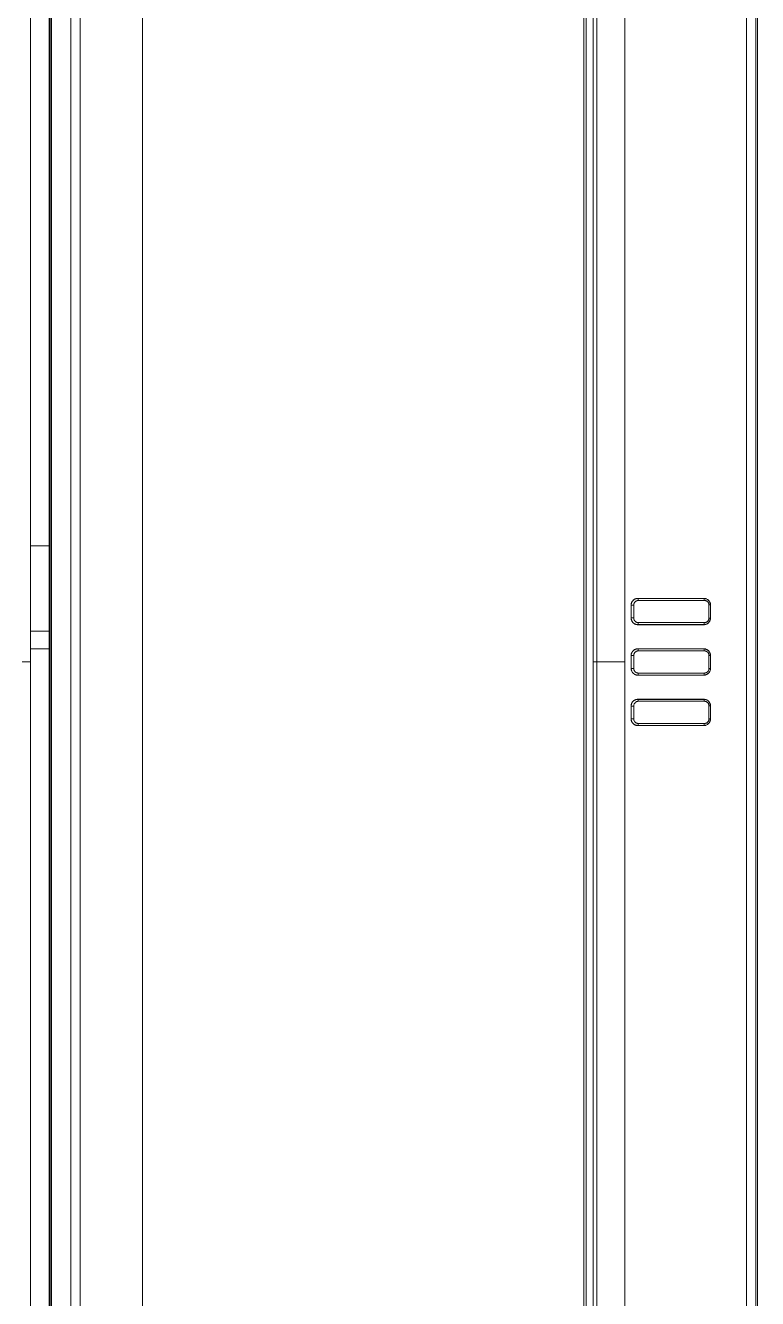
# Model space of a CAD drawing. Header units: inches. Extents: x 405346 to 489838, y -25612 to 14934.
# Drawn here: x 463140.3 to 463245, y 4230.5 to 4412.4 of the extents above; entities that cross this region are included whole.
import ezdxf

# ---------------------------------------------------------------- set-up
doc = ezdxf.new("R2010")
doc.units = ezdxf.units.IN
doc.header["$LTSCALE"] = 200
doc.header["$MEASUREMENT"] = 0
doc.layers.add('SS-EQ', color=2, linetype='Continuous', lineweight=20)

# ---------------------------------------------------------------- blocks, each defined once
blk = doc.blocks.new('4way무풍')
at = {"layer": 'SS-EQ'}
for p, q in [((431.26, 0), (431.26, 265.57)), ((349.15, 262.99), (349.15, -262.99)), ((349.34, -262.97), (349.34, 262.97)), ((353.43, -262.94), (353.43, 262.94)), ((362.36, -262.95), (362.36, 262.95)), ((425.39, -262.95), (425.39, 262.95)), ((425.73, -263.13), (425.73, 263.13)), ((349.03, 260.06), (349.03, -260.06)), ((349.03, -260.06), (349.03, 260.06)), ((426.73, 257.01), (426.73, 0)), ((349.03, 16.58), (346.36, 16.58)), ((432.17, 6.3), (432.17, 8.11)), ((432.17, 8.11), (432.54, 8.11)), ((432.17, 8.11), (432.17, 6.29)), ((432.54, 8.11), (432.54, 6.3)), ((443.29, 8.14), (443.49, 8.14)), ((443.29, 6.26), (443.29, 8.14)), ((443.49, 8.14), (443.49, 6.26)), ((443.5, 6.24), (443.5, 8.16)), ((432.17, 6.3), (432.54, 6.3)), ((443.29, 6.26), (443.49, 6.26)), ((346.36, 4.4), (349.03, 4.39)), ((346.36, 1.87), (349.03, 1.87)), ((432.17, -0.91), (432.17, 0.91)), ((432.17, 0.91), (432.54, 0.91)), ((432.17, 0.91), (432.17, -0.91)), ((432.54, 0.91), (432.54, -0.91)), ((443.29, 0.94), (443.49, 0.94)), ((443.29, -0.94), (443.29, 0.94)), ((443.49, 0.94), (443.49, -0.94)), ((443.5, -0.96), (443.5, 0.96)), ((426.73, 0), (427.28, 0)), ((426.73, 0), (426.73, -257.01)), ((431.26, 0), (431.26, -265.55)), ((432.17, -0.91), (432.54, -0.91)), ((443.29, -0.94), (443.49, -0.94)), ((432.17, -6.29), (432.17, -8.11)), ((432.17, -8.11), (432.17, -6.3)), ((432.17, -6.3), (432.54, -6.3)), ((432.54, -6.3), (432.54, -8.11)), ((443.29, -6.26), (443.49, -6.26)), ((443.29, -8.14), (443.29, -6.26)), ((443.49, -6.26), (443.49, -8.14)), ((443.5, -8.16), (443.5, -6.24)), ((432.17, -8.11), (432.54, -8.11)), ((443.29, -8.14), (443.49, -8.14))]:
    blk.add_line(p, q, dxfattribs=at)
for centre, major_axis, ratio, start_param, end_param in [((433.11, 8.79), (0, 0.284), 0.286394, 4.712391, 6.192093), ((442.54, 8.79), (0, -0.284), 0.291585, 1.570797, 3.050313), ((433.11, 5.62), (0, -0.284), 0.286394, 0.091092, 1.570794), ((442.54, 5.62), (0, 0.284), 0.291585, 3.232872, 4.712388), ((433.11, 1.58), (0, 0.284), 0.286394, 4.712391, 6.192093), ((442.54, 1.58), (0, -0.284), 0.291585, 1.570797, 3.050313), ((433.11, -1.58), (0, -0.284), 0.286394, 0.091092, 1.570794), ((442.54, -1.58), (0, 0.284), 0.291585, 3.232872, 4.712388), ((433.11, -5.62), (0, 0.284), 0.286394, 4.712391, 6.192093), ((442.54, -5.62), (0, -0.284), 0.291585, 1.570797, 3.050313), ((433.11, -8.79), (0, -0.284), 0.286394, 0.091092, 1.570794), ((442.54, -8.79), (0, 0.284), 0.291585, 3.232872, 4.712388)]:
    blk.add_ellipse(centre, major_axis=major_axis, ratio=ratio, start_param=start_param, end_param=end_param, dxfattribs=at)
for points, knots in [([(0.03, 346.29), (6.97, 346.29), (13.91, 346.29), (27.78, 346.29), (34.72, 346.29), (55.53, 346.29), (69.4, 346.29), (97.15, 346.29), (111.03, 346.29), (138.77, 346.29), (152.65, 346.29), (180.4, 346.29), (194.27, 346.29), (215.08, 346.29), (222.02, 346.29), (235.89, 346.29), (242.83, 346.29), (253.24, 346.29), (256.7, 346.29), (263.64, 346.29), (267.11, 346.29), (272.31, 346.29), (274.05, 346.29), (276.65, 346.29), (277.52, 346.29), (279.25, 346.29), (280.12, 346.29), (281.42, 346.29), (281.85, 346.29), (282.72, 346.29), (283.15, 346.29), (283.8, 346.29), (284.02, 346.29), (284.45, 346.29), (284.67, 346.29), (285.1, 346.29), (285.32, 346.29), (285.75, 346.29), (285.97, 346.29), (286.62, 346.28), (287.05, 346.26), (287.92, 346.23), (288.35, 346.21), (289.65, 346.13), (290.52, 346.06), (291.82, 345.93), (292.25, 345.88), (292.9, 345.8), (293.12, 345.77), (293.55, 345.71), (294.63, 345.56), (295.7, 345.38), (298.25, 344.9), (299.93, 344.5), (302.42, 343.81), (304.06, 343.31), (305.69, 342.75), (308.12, 341.84), (309.71, 341.17), (311.48, 340.34), (311.68, 340.24), (312.07, 340.05), (312.26, 339.95), (312.85, 339.66), (313.24, 339.46), (314.39, 338.86), (315.91, 338.02), (317.38, 337.12), (318.84, 336.19), (319.55, 335.71), (320.96, 334.72), (322.35, 333.71), (324.37, 332.09), (326.32, 330.39), (327.58, 329.2), (328.36, 328.43), (328.59, 328.2), (328.82, 327.97), (328.97, 327.81), (329.04, 327.74), (329.42, 327.34), (329.72, 327.03), (330.61, 326.07), (331.76, 324.78), (333.4, 322.77), (334.43, 321.39), (335.93, 319.29), (336.87, 317.85), (338.2, 315.63), (339.05, 314.12), (339.84, 312.58), (340.31, 311.6), (340.45, 311.31), (340.59, 311.01), (340.68, 310.81), (340.73, 310.71), (340.96, 310.22), (341.14, 309.82), (341.65, 308.62), (342.31, 307.02), (343.19, 304.58), (343.7, 302.94), (344.42, 300.46), (344.83, 298.79), (345.34, 296.25), (345.49, 295.4), (345.76, 293.69), (345.87, 292.83), (345.99, 291.75), (346.02, 291.53), (346.06, 291.1), (346.08, 290.88), (346.14, 290.23), (346.18, 289.8), (346.24, 288.93), (346.26, 288.49), (346.31, 287.62), (346.32, 287.19), (346.34, 286.54), (346.35, 286.32), (346.35, 285.89), (346.36, 285.67), (346.36, 285.23), (346.36, 285.02), (346.36, 284.58), (346.36, 284.37), (346.36, 283.71), (346.36, 283.28), (346.36, 282.41), (346.36, 281.98), (346.36, 280.67), (346.36, 279.8), (346.36, 278.07), (346.36, 277.2), (346.36, 274.59), (346.36, 272.85), (346.36, 264.16), (346.36, 257.21), (346.36, 236.36), (346.36, 222.45), (346.36, 194.65), (346.36, 180.74), (346.36, 152.94), (346.36, 139.03), (346.36, 111.23), (346.36, 69.52), (346.36, 27.81), (346.36, 0)], [0, 0, 0, 0, 0.03125, 0.03125, 0.0625, 0.0625, 0.125, 0.125, 0.1875, 0.1875, 0.25, 0.25, 0.3125, 0.3125, 0.34375, 0.34375, 0.375, 0.375, 0.390625, 0.390625, 0.40625, 0.40625, 0.414062, 0.414062, 0.417969, 0.417969, 0.421875, 0.421875, 0.423828, 0.423828, 0.425781, 0.425781, 0.426758, 0.426758, 0.427734, 0.427734, 0.428711, 0.428711, 0.429687, 0.429687, 0.431641, 0.431641, 0.433594, 0.433594, 0.4375, 0.4375, 0.439453, 0.439453, 0.44043, 0.44043, 0.441406, 0.445312, 0.445312, 0.453125, 0.453125, 0.457031, 0.460937, 0.460937, 0.46875, 0.46875, 0.469727, 0.469727, 0.470703, 0.470703, 0.472656, 0.472656, 0.476562, 0.480469, 0.480469, 0.484375, 0.484375, 0.488281, 0.492187, 0.496094, 0.5, 0.5, 0.500977, 0.501465, 0.501465, 0.501953, 0.501953, 0.503906, 0.503906, 0.507812, 0.511719, 0.515625, 0.515625, 0.523437, 0.523437, 0.527344, 0.53125, 0.53125, 0.532227, 0.532715, 0.532715, 0.533203, 0.533203, 0.535156, 0.535156, 0.539062, 0.542969, 0.546875, 0.546875, 0.554687, 0.554687, 0.558594, 0.558594, 0.5625, 0.5625, 0.563477, 0.563477, 0.564453, 0.564453, 0.566406, 0.566406, 0.568359, 0.568359, 0.570312, 0.570312, 0.571289, 0.571289, 0.572266, 0.572266, 0.573242, 0.573242, 0.574219, 0.574219, 0.576172, 0.576172, 0.578125, 0.578125, 0.582031, 0.582031, 0.585937, 0.585937, 0.59375, 0.59375, 0.625, 0.625, 0.6875, 0.6875, 0.75, 0.75, 0.8125, 0.8125, 0.875, 1, 1, 1, 1]), ([(433.11, 9.08), (433.05, 9.08), (432.99, 9.07), (432.9, 9.06), (432.87, 9.05), (432.81, 9.03), (432.78, 9.02), (432.7, 8.98), (432.64, 8.95), (432.57, 8.9), (432.54, 8.88), (432.49, 8.84), (432.47, 8.82), (432.4, 8.75), (432.36, 8.71), (432.31, 8.63), (432.3, 8.6), (432.27, 8.54), (432.24, 8.49), (432.22, 8.43), (432.2, 8.37), (432.19, 8.33), (432.17, 8.24), (432.17, 8.18), (432.17, 8.11)], [0, 0, 0, 0, 0.125, 0.125, 0.1875, 0.1875, 0.25, 0.25, 0.375, 0.375, 0.4375, 0.4375, 0.5, 0.5, 0.625, 0.625, 0.6875, 0.6875, 0.75, 0.8125, 0.8125, 0.875, 0.875, 1, 1, 1, 1]), ([(432.17, 8.11), (432.17, 8.17), (432.18, 8.23), (432.2, 8.33), (432.2, 8.36), (432.22, 8.42), (432.24, 8.48), (432.27, 8.54), (432.3, 8.59), (432.32, 8.62), (432.37, 8.7), (432.41, 8.75), (432.47, 8.81), (432.5, 8.83), (432.55, 8.87), (432.57, 8.89), (432.65, 8.94), (432.7, 8.97), (432.79, 9.01), (432.82, 9.02), (432.88, 9.04), (432.91, 9.05), (433, 9.06), (433.06, 9.07), (433.12, 9.07)], [0, 0, 0, 0, 0.125, 0.125, 0.1875, 0.1875, 0.25, 0.3125, 0.3125, 0.375, 0.375, 0.5, 0.5, 0.5625, 0.5625, 0.625, 0.625, 0.75, 0.75, 0.8125, 0.8125, 0.875, 0.875, 1, 1, 1, 1]), ([(432.17, 8.11), (432.17, 8.11), (432.17, 8.11), (432.17, 8.11), (432.17, 8.11), (432.17, 8.11)], [0, 0, 0, 0, 0.720033, 0.720033, 1, 1, 1, 1]), ([(433.2, 8.79), (433.15, 8.79), (433.11, 8.78), (433.05, 8.77), (433.03, 8.76), (432.99, 8.75), (432.97, 8.74), (432.91, 8.72), (432.87, 8.7), (432.81, 8.66), (432.8, 8.65), (432.76, 8.62), (432.75, 8.6), (432.7, 8.56), (432.67, 8.52), (432.64, 8.47), (432.63, 8.45), (432.6, 8.41), (432.6, 8.39), (432.57, 8.33), (432.56, 8.29), (432.54, 8.2), (432.54, 8.15), (432.54, 8.11)], [0, 0, 0, 0, 0.125, 0.125, 0.1875, 0.1875, 0.25, 0.25, 0.375, 0.375, 0.4375, 0.4375, 0.5, 0.5, 0.625, 0.625, 0.6875, 0.6875, 0.75, 0.75, 0.875, 0.875, 1, 1, 1, 1]), ([(443.49, 8.14), (443.49, 8.2), (443.48, 8.27), (443.46, 8.36), (443.45, 8.39), (443.44, 8.43), (443.43, 8.44), (443.42, 8.47), (443.42, 8.49), (443.39, 8.56), (443.36, 8.61), (443.32, 8.67), (443.31, 8.69), (443.29, 8.71), (443.26, 8.75), (443.21, 8.8), (443.16, 8.84), (443.13, 8.87), (443.11, 8.88), (443.09, 8.9), (443.08, 8.91), (443.01, 8.95), (442.96, 8.98), (442.88, 9.01), (442.85, 9.02), (442.79, 9.04), (442.76, 9.04), (442.67, 9.06), (442.61, 9.07), (442.55, 9.07)], [0, 0, 0, 0, 0.125, 0.125, 0.1875, 0.1875, 0.21875, 0.21875, 0.25, 0.25, 0.375, 0.375, 0.40625, 0.40625, 0.4375, 0.5, 0.5625, 0.5625, 0.59375, 0.59375, 0.625, 0.625, 0.75, 0.75, 0.8125, 0.8125, 0.875, 0.875, 1, 1, 1, 1]), ([(443.5, 8.16), (443.5, 8.22), (443.5, 8.29), (443.48, 8.38), (443.47, 8.41), (443.46, 8.45), (443.45, 8.47), (443.44, 8.5), (443.44, 8.51), (443.4, 8.58), (443.37, 8.64), (443.33, 8.7), (443.32, 8.71), (443.3, 8.74), (443.27, 8.77), (443.22, 8.83), (443.17, 8.86), (443.13, 8.9), (443.1, 8.92), (443.02, 8.97), (442.97, 8.99), (442.88, 9.03), (442.86, 9.04), (442.8, 9.05), (442.77, 9.06), (442.68, 9.07), (442.62, 9.08), (442.56, 9.08)], [0, 0, 0, 0, 0.125, 0.125, 0.1875, 0.1875, 0.21875, 0.21875, 0.25, 0.25, 0.375, 0.375, 0.40625, 0.40625, 0.4375, 0.5, 0.5625, 0.5625, 0.625, 0.625, 0.75, 0.75, 0.8125, 0.8125, 0.875, 0.875, 1, 1, 1, 1]), ([(443.29, 8.14), (443.29, 8.19), (443.28, 8.23), (443.27, 8.29), (443.26, 8.32), (443.25, 8.35), (443.25, 8.36), (443.24, 8.38), (443.24, 8.39), (443.22, 8.44), (443.19, 8.47), (443.16, 8.52), (443.16, 8.53), (443.14, 8.54), (443.14, 8.55), (443.12, 8.58), (443.09, 8.61), (443.05, 8.64), (443.02, 8.66), (443, 8.67), (442.95, 8.71), (442.91, 8.73), (442.85, 8.75), (442.83, 8.75), (442.79, 8.77), (442.77, 8.77), (442.71, 8.78), (442.67, 8.79), (442.62, 8.79)], [0, 0, 0, 0, 0.125, 0.125, 0.1875, 0.1875, 0.21875, 0.21875, 0.25, 0.25, 0.375, 0.375, 0.40625, 0.40625, 0.4375, 0.4375, 0.5, 0.5625, 0.5625, 0.625, 0.625, 0.75, 0.75, 0.8125, 0.8125, 0.875, 0.875, 1, 1, 1, 1]), ([(443.5, 8.16), (443.5, 8.16), (443.5, 8.16), (443.5, 8.15), (443.49, 8.15), (443.49, 8.14)], [0, 0, 0, 0, 0.114089, 0.114089, 1, 1, 1, 1]), ([(432.17, 6.29), (432.17, 6.29), (432.17, 6.29), (432.17, 6.3), (432.17, 6.3), (432.17, 6.3)], [0, 0, 0, 0, 0.279967, 0.279967, 1, 1, 1, 1]), ([(432.17, 6.3), (432.17, 6.23), (432.18, 6.17), (432.2, 6.08), (432.2, 6.05), (432.22, 6), (432.22, 5.99), (432.23, 5.96), (432.24, 5.94), (432.27, 5.87), (432.3, 5.81), (432.34, 5.75), (432.35, 5.73), (432.37, 5.71), (432.38, 5.7), (432.41, 5.66), (432.43, 5.64), (432.5, 5.57), (432.54, 5.53), (432.61, 5.49), (432.62, 5.48), (432.65, 5.46), (432.69, 5.44), (432.76, 5.41), (432.82, 5.38), (432.86, 5.37), (432.88, 5.37), (432.91, 5.36), (432.92, 5.36), (433, 5.34), (433.06, 5.33), (433.12, 5.34)], [0, 0, 0, 0, 0.125, 0.125, 0.1875, 0.1875, 0.21875, 0.21875, 0.25, 0.25, 0.375, 0.375, 0.40625, 0.40625, 0.4375, 0.4375, 0.5, 0.5, 0.625, 0.625, 0.65625, 0.65625, 0.6875, 0.75, 0.8125, 0.8125, 0.84375, 0.84375, 0.875, 0.875, 1, 1, 1, 1]), ([(432.17, 6.29), (432.17, 6.23), (432.17, 6.17), (432.19, 6.07), (432.2, 6.04), (432.21, 6), (432.22, 5.98), (432.23, 5.95), (432.23, 5.93), (432.26, 5.86), (432.29, 5.81), (432.34, 5.74), (432.35, 5.73), (432.37, 5.7), (432.38, 5.69), (432.4, 5.65), (432.43, 5.63), (432.49, 5.56), (432.54, 5.52), (432.6, 5.48), (432.62, 5.47), (432.64, 5.45), (432.68, 5.43), (432.75, 5.4), (432.81, 5.38), (432.85, 5.36), (432.87, 5.36), (432.9, 5.35), (432.91, 5.35), (432.99, 5.33), (433.05, 5.32), (433.11, 5.32)], [0, 0, 0, 0, 0.125, 0.125, 0.1875, 0.1875, 0.21875, 0.21875, 0.25, 0.25, 0.375, 0.375, 0.40625, 0.40625, 0.4375, 0.4375, 0.5, 0.5, 0.625, 0.625, 0.65625, 0.65625, 0.6875, 0.75, 0.8125, 0.8125, 0.84375, 0.84375, 0.875, 0.875, 1, 1, 1, 1]), ([(432.54, 6.3), (432.54, 6.25), (432.54, 6.21), (432.55, 6.14), (432.56, 6.12), (432.57, 6.09), (432.57, 6.08), (432.58, 6.06), (432.58, 6.05), (432.6, 5.99), (432.62, 5.96), (432.65, 5.91), (432.66, 5.9), (432.67, 5.88), (432.68, 5.87), (432.7, 5.85), (432.72, 5.83), (432.76, 5.78), (432.8, 5.76), (432.84, 5.73), (432.85, 5.72), (432.87, 5.71), (432.88, 5.7), (432.91, 5.69), (432.94, 5.67), (432.98, 5.65), (433.03, 5.64), (433.05, 5.64), (433.11, 5.62), (433.15, 5.62), (433.2, 5.62)], [0, 0, 0, 0, 0.125, 0.125, 0.1875, 0.1875, 0.21875, 0.21875, 0.25, 0.25, 0.375, 0.375, 0.40625, 0.40625, 0.4375, 0.4375, 0.5, 0.5, 0.625, 0.625, 0.65625, 0.65625, 0.6875, 0.6875, 0.75, 0.8125, 0.8125, 0.875, 0.875, 1, 1, 1, 1]), ([(442.55, 5.34), (442.61, 5.34), (442.67, 5.34), (442.76, 5.36), (442.79, 5.37), (442.83, 5.38), (442.85, 5.38), (442.87, 5.39), (442.89, 5.4), (442.96, 5.43), (443.01, 5.46), (443.09, 5.51), (443.11, 5.52), (443.16, 5.56), (443.18, 5.58), (443.25, 5.64), (443.29, 5.69), (443.34, 5.77), (443.36, 5.79), (443.38, 5.83), (443.39, 5.85), (443.4, 5.87), (443.41, 5.89), (443.44, 5.96), (443.45, 6.02), (443.47, 6.11), (443.48, 6.14), (443.48, 6.2), (443.49, 6.23), (443.49, 6.26)], [0, 0, 0, 0, 0.125, 0.125, 0.1875, 0.1875, 0.21875, 0.21875, 0.25, 0.25, 0.375, 0.375, 0.4375, 0.4375, 0.5, 0.5, 0.625, 0.625, 0.6875, 0.6875, 0.71875, 0.71875, 0.75, 0.75, 0.875, 0.875, 0.9375, 0.9375, 1, 1, 1, 1]), ([(442.56, 5.32), (442.62, 5.32), (442.68, 5.33), (442.77, 5.35), (442.8, 5.35), (442.84, 5.36), (442.86, 5.37), (442.88, 5.38), (442.9, 5.38), (442.97, 5.41), (443.02, 5.44), (443.1, 5.48), (443.12, 5.5), (443.16, 5.53), (443.17, 5.54), (443.2, 5.56), (443.21, 5.57), (443.26, 5.62), (443.3, 5.67), (443.36, 5.74), (443.37, 5.77), (443.4, 5.81), (443.4, 5.82), (443.42, 5.85), (443.42, 5.86), (443.45, 5.94), (443.47, 5.99), (443.49, 6.09), (443.5, 6.12), (443.5, 6.18), (443.5, 6.21), (443.5, 6.24)], [0, 0, 0, 0, 0.125, 0.125, 0.1875, 0.1875, 0.21875, 0.21875, 0.25, 0.25, 0.375, 0.375, 0.4375, 0.4375, 0.46875, 0.46875, 0.5, 0.5, 0.625, 0.625, 0.6875, 0.6875, 0.71875, 0.71875, 0.75, 0.75, 0.875, 0.875, 0.9375, 0.9375, 1, 1, 1, 1]), ([(442.62, 5.62), (442.67, 5.62), (442.71, 5.62), (442.77, 5.63), (442.8, 5.64), (442.83, 5.65), (442.85, 5.66), (442.86, 5.66), (442.91, 5.68), (442.95, 5.7), (443, 5.73), (443.03, 5.75), (443.05, 5.77), (443.07, 5.78), (443.08, 5.79), (443.12, 5.83), (443.14, 5.86), (443.18, 5.91), (443.19, 5.93), (443.21, 5.96), (443.21, 5.97), (443.22, 5.99), (443.23, 6), (443.25, 6.05), (443.26, 6.09), (443.28, 6.15), (443.28, 6.17), (443.28, 6.22), (443.29, 6.24), (443.29, 6.26)], [0, 0, 0, 0, 0.125, 0.125, 0.1875, 0.21875, 0.21875, 0.25, 0.25, 0.375, 0.375, 0.4375, 0.46875, 0.46875, 0.5, 0.5, 0.625, 0.625, 0.6875, 0.6875, 0.71875, 0.71875, 0.75, 0.75, 0.875, 0.875, 0.9375, 0.9375, 1, 1, 1, 1]), ([(443.49, 6.26), (443.49, 6.26), (443.5, 6.25), (443.5, 6.24), (443.5, 6.24), (443.5, 6.24)], [0, 0, 0, 0, 0.885911, 0.885911, 1, 1, 1, 1]), ([(433.11, 1.88), (433.05, 1.88), (432.99, 1.87), (432.9, 1.85), (432.87, 1.85), (432.81, 1.83), (432.78, 1.82), (432.7, 1.78), (432.64, 1.75), (432.57, 1.7), (432.54, 1.68), (432.49, 1.64), (432.47, 1.62), (432.4, 1.55), (432.36, 1.5), (432.31, 1.42), (432.3, 1.4), (432.27, 1.34), (432.24, 1.28), (432.22, 1.22), (432.2, 1.16), (432.19, 1.13), (432.17, 1.04), (432.17, 0.97), (432.17, 0.91)], [0, 0, 0, 0, 0.125, 0.125, 0.1875, 0.1875, 0.25, 0.25, 0.375, 0.375, 0.4375, 0.4375, 0.5, 0.5, 0.625, 0.625, 0.6875, 0.6875, 0.75, 0.8125, 0.8125, 0.875, 0.875, 1, 1, 1, 1]), ([(432.17, 0.91), (432.17, 0.97), (432.18, 1.03), (432.2, 1.13), (432.2, 1.16), (432.22, 1.22), (432.24, 1.28), (432.27, 1.33), (432.3, 1.39), (432.32, 1.42), (432.37, 1.5), (432.41, 1.54), (432.47, 1.61), (432.5, 1.63), (432.55, 1.67), (432.57, 1.69), (432.65, 1.74), (432.7, 1.77), (432.79, 1.81), (432.82, 1.82), (432.88, 1.84), (432.91, 1.84), (433, 1.86), (433.06, 1.87), (433.12, 1.87)], [0, 0, 0, 0, 0.125, 0.125, 0.1875, 0.1875, 0.25, 0.3125, 0.3125, 0.375, 0.375, 0.5, 0.5, 0.5625, 0.5625, 0.625, 0.625, 0.75, 0.75, 0.8125, 0.8125, 0.875, 0.875, 1, 1, 1, 1]), ([(443.49, 0.94), (443.49, 1), (443.48, 1.06), (443.46, 1.15), (443.45, 1.18), (443.44, 1.23), (443.43, 1.24), (443.42, 1.27), (443.42, 1.29), (443.39, 1.36), (443.36, 1.41), (443.32, 1.47), (443.31, 1.48), (443.29, 1.51), (443.26, 1.54), (443.21, 1.6), (443.16, 1.64), (443.13, 1.67), (443.11, 1.68), (443.09, 1.7), (443.08, 1.7), (443.01, 1.75), (442.96, 1.77), (442.88, 1.81), (442.85, 1.82), (442.79, 1.84), (442.76, 1.84), (442.67, 1.86), (442.61, 1.87), (442.55, 1.87)], [0, 0, 0, 0, 0.125, 0.125, 0.1875, 0.1875, 0.21875, 0.21875, 0.25, 0.25, 0.375, 0.375, 0.40625, 0.40625, 0.4375, 0.5, 0.5625, 0.5625, 0.59375, 0.59375, 0.625, 0.625, 0.75, 0.75, 0.8125, 0.8125, 0.875, 0.875, 1, 1, 1, 1]), ([(443.5, 0.96), (443.5, 1.02), (443.5, 1.08), (443.48, 1.17), (443.47, 1.2), (443.46, 1.25), (443.45, 1.26), (443.44, 1.29), (443.44, 1.31), (443.4, 1.38), (443.37, 1.43), (443.33, 1.5), (443.32, 1.51), (443.3, 1.53), (443.27, 1.57), (443.22, 1.62), (443.17, 1.66), (443.13, 1.7), (443.1, 1.72), (443.02, 1.76), (442.97, 1.79), (442.88, 1.82), (442.86, 1.83), (442.8, 1.85), (442.77, 1.86), (442.68, 1.87), (442.62, 1.88), (442.56, 1.88)], [0, 0, 0, 0, 0.125, 0.125, 0.1875, 0.1875, 0.21875, 0.21875, 0.25, 0.25, 0.375, 0.375, 0.40625, 0.40625, 0.4375, 0.5, 0.5625, 0.5625, 0.625, 0.625, 0.75, 0.75, 0.8125, 0.8125, 0.875, 0.875, 1, 1, 1, 1]), ([(432.17, 0.91), (432.17, 0.91), (432.17, 0.91), (432.17, 0.91), (432.17, 0.91), (432.17, 0.91)], [0, 0, 0, 0, 0.720033, 0.720033, 1, 1, 1, 1]), ([(433.2, 1.58), (433.15, 1.58), (433.11, 1.58), (433.05, 1.57), (433.03, 1.56), (432.99, 1.55), (432.97, 1.54), (432.91, 1.52), (432.87, 1.49), (432.81, 1.46), (432.8, 1.45), (432.76, 1.42), (432.75, 1.4), (432.7, 1.36), (432.67, 1.32), (432.64, 1.27), (432.63, 1.25), (432.6, 1.21), (432.6, 1.19), (432.57, 1.13), (432.56, 1.08), (432.54, 1), (432.54, 0.95), (432.54, 0.91)], [0, 0, 0, 0, 0.125, 0.125, 0.1875, 0.1875, 0.25, 0.25, 0.375, 0.375, 0.4375, 0.4375, 0.5, 0.5, 0.625, 0.625, 0.6875, 0.6875, 0.75, 0.75, 0.875, 0.875, 1, 1, 1, 1]), ([(443.29, 0.94), (443.29, 0.98), (443.28, 1.03), (443.27, 1.09), (443.26, 1.11), (443.25, 1.14), (443.25, 1.15), (443.24, 1.17), (443.24, 1.18), (443.22, 1.23), (443.19, 1.27), (443.16, 1.32), (443.16, 1.32), (443.14, 1.34), (443.14, 1.35), (443.12, 1.37), (443.09, 1.41), (443.05, 1.43), (443.02, 1.46), (443, 1.47), (442.95, 1.5), (442.91, 1.52), (442.85, 1.55), (442.83, 1.55), (442.79, 1.56), (442.77, 1.57), (442.71, 1.58), (442.67, 1.58), (442.62, 1.58)], [0, 0, 0, 0, 0.125, 0.125, 0.1875, 0.1875, 0.21875, 0.21875, 0.25, 0.25, 0.375, 0.375, 0.40625, 0.40625, 0.4375, 0.4375, 0.5, 0.5625, 0.5625, 0.625, 0.625, 0.75, 0.75, 0.8125, 0.8125, 0.875, 0.875, 1, 1, 1, 1]), ([(443.5, 0.96), (443.5, 0.96), (443.5, 0.96), (443.5, 0.95), (443.49, 0.95), (443.49, 0.94)], [0, 0, 0, 0, 0.114089, 0.114089, 1, 1, 1, 1]), ([(346.36, 0), (346.36, -27.81), (346.36, -55.62), (346.36, -97.34), (346.36, -111.25), (346.36, -139.06), (346.36, -152.96), (346.36, -180.78), (346.36, -194.68), (346.36, -222.49), (346.36, -236.4), (346.36, -257.26), (346.36, -264.21), (346.36, -272.9), (346.36, -274.64), (346.36, -277.25), (346.36, -278.12), (346.36, -279.86), (346.36, -280.73), (346.36, -282.03), (346.36, -282.46), (346.36, -283.33), (346.36, -283.77), (346.36, -284.42), (346.36, -284.64), (346.36, -285.07), (346.36, -285.29), (346.36, -285.72), (346.35, -285.94), (346.35, -286.37), (346.34, -286.59), (346.32, -287.24), (346.31, -287.68), (346.26, -288.55), (346.24, -288.98), (346.17, -289.85), (346.14, -290.28), (346.08, -290.93), (346.06, -291.15), (346.01, -291.58), (345.89, -292.67), (345.75, -293.74), (345.48, -295.45), (345.33, -296.3), (344.82, -298.83), (344.41, -300.5), (343.69, -302.98), (343.17, -304.62), (342.29, -307.06), (341.64, -308.66), (341.12, -309.86), (340.94, -310.26), (340.71, -310.75), (340.67, -310.85), (340.58, -311.05), (340.44, -311.34), (339.92, -312.42), (339.03, -314.16), (338.18, -315.66), (336.85, -317.88), (335.91, -319.32), (334.41, -321.42), (333.38, -322.8), (331.74, -324.8), (330.59, -326.1), (329.7, -327.05), (329.4, -327.37), (329.02, -327.76), (328.95, -327.84), (328.79, -327.99), (328.57, -328.22), (327.72, -329.07), (326.3, -330.41), (324.35, -332.11), (322.33, -333.72), (320.94, -334.74), (319.53, -335.72), (318.82, -336.2), (317.37, -337.13), (315.89, -338.03), (314.38, -338.87), (313.22, -339.47), (312.83, -339.67), (312.25, -339.96), (312.05, -340.06), (311.66, -340.25), (309.9, -341.09), (308.1, -341.85), (305.68, -342.75), (304.05, -343.32), (302.41, -343.81), (299.92, -344.51), (298.25, -344.9), (295.7, -345.38), (294.84, -345.53), (293.77, -345.68), (293.55, -345.71), (293.12, -345.77), (292.9, -345.8), (292.25, -345.88), (291.82, -345.93), (290.52, -346.06), (289.66, -346.13), (288.36, -346.21), (287.92, -346.23), (287.06, -346.27), (286.62, -346.28), (285.97, -346.29), (285.76, -346.29), (285.32, -346.29), (285.11, -346.29), (284.67, -346.29), (284.46, -346.29), (284.02, -346.29), (283.81, -346.29), (283.16, -346.29), (282.72, -346.29), (281.85, -346.29), (281.42, -346.29), (280.12, -346.29), (279.25, -346.29), (277.52, -346.29), (276.65, -346.29), (274.05, -346.29), (272.32, -346.29), (267.11, -346.29), (263.64, -346.29), (256.71, -346.29), (253.24, -346.29), (242.83, -346.29), (235.9, -346.29), (222.02, -346.29), (215.08, -346.29), (194.27, -346.29), (180.4, -346.29), (152.65, -346.29), (138.78, -346.29), (111.03, -346.29), (97.15, -346.29), (69.4, -346.29), (55.53, -346.29), (34.72, -346.29), (27.78, -346.29), (13.91, -346.29), (6.97, -346.29), (0.03, -346.29)], [0, 0, 0, 0, 0.125, 0.125, 0.1875, 0.1875, 0.25, 0.25, 0.3125, 0.3125, 0.375, 0.375, 0.40625, 0.40625, 0.414063, 0.414063, 0.417969, 0.417969, 0.421875, 0.421875, 0.423828, 0.423828, 0.425781, 0.425781, 0.426758, 0.426758, 0.427734, 0.427734, 0.428711, 0.428711, 0.429688, 0.429688, 0.431641, 0.431641, 0.433594, 0.433594, 0.435547, 0.435547, 0.436523, 0.436523, 0.4375, 0.441406, 0.441406, 0.445313, 0.445313, 0.453125, 0.453125, 0.457031, 0.460938, 0.464844, 0.464844, 0.466797, 0.466797, 0.467285, 0.467285, 0.467773, 0.46875, 0.472656, 0.476563, 0.476563, 0.484375, 0.484375, 0.488281, 0.492188, 0.496094, 0.496094, 0.498047, 0.498047, 0.498535, 0.498535, 0.499023, 0.5, 0.503906, 0.507813, 0.511719, 0.515625, 0.515625, 0.519531, 0.519531, 0.523438, 0.527344, 0.527344, 0.529297, 0.529297, 0.530273, 0.530273, 0.53125, 0.539063, 0.539063, 0.542969, 0.546875, 0.546875, 0.554688, 0.554688, 0.558594, 0.558594, 0.55957, 0.55957, 0.560547, 0.560547, 0.5625, 0.5625, 0.566406, 0.566406, 0.568359, 0.568359, 0.570313, 0.570313, 0.571289, 0.571289, 0.572266, 0.572266, 0.573242, 0.573242, 0.574219, 0.574219, 0.576172, 0.576172, 0.578125, 0.578125, 0.582031, 0.582031, 0.585938, 0.585938, 0.59375, 0.59375, 0.609375, 0.609375, 0.625, 0.625, 0.65625, 0.65625, 0.6875, 0.6875, 0.75, 0.75, 0.8125, 0.8125, 0.875, 0.875, 0.9375, 0.9375, 0.96875, 0.96875, 1, 1, 1, 1]), ([(346.36, 0), (346.36, 0), (346.35, 0), (346.32, 0), (346.3, 0), (346.24, 0), (346.2, 0), (346.12, 0), (346.07, 0), (345.96, 0), (345.9, 0), (345.77, 0), (345.7, 0), (345.56, 0), (345.48, 0), (345.33, 0), (345.25, 0), (345.16, 0)], [0, 0, 0, 0, 0.125, 0.125, 0.25, 0.25, 0.375, 0.375, 0.5, 0.5, 0.625, 0.625, 0.75, 0.75, 0.875, 0.875, 1, 1, 1, 1]), ([(432.17, -0.91), (432.17, -0.91), (432.17, -0.91), (432.17, -0.91), (432.17, -0.91), (432.17, -0.91)], [0, 0, 0, 0, 0.279967, 0.279967, 1, 1, 1, 1]), ([(432.17, -0.91), (432.17, -0.97), (432.18, -1.03), (432.2, -1.13), (432.2, -1.16), (432.22, -1.2), (432.22, -1.22), (432.23, -1.25), (432.24, -1.26), (432.27, -1.33), (432.3, -1.39), (432.34, -1.46), (432.35, -1.47), (432.37, -1.49), (432.38, -1.51), (432.41, -1.54), (432.43, -1.57), (432.5, -1.63), (432.54, -1.67), (432.61, -1.72), (432.62, -1.72), (432.65, -1.74), (432.69, -1.76), (432.76, -1.8), (432.82, -1.82), (432.86, -1.83), (432.88, -1.84), (432.91, -1.84), (432.92, -1.85), (433, -1.86), (433.06, -1.87), (433.12, -1.87)], [0, 0, 0, 0, 0.125, 0.125, 0.1875, 0.1875, 0.21875, 0.21875, 0.25, 0.25, 0.375, 0.375, 0.40625, 0.40625, 0.4375, 0.4375, 0.5, 0.5, 0.625, 0.625, 0.65625, 0.65625, 0.6875, 0.75, 0.8125, 0.8125, 0.84375, 0.84375, 0.875, 0.875, 1, 1, 1, 1]), ([(432.17, -0.91), (432.17, -0.97), (432.17, -1.04), (432.19, -1.13), (432.2, -1.16), (432.21, -1.21), (432.22, -1.22), (432.23, -1.25), (432.23, -1.27), (432.26, -1.34), (432.29, -1.4), (432.34, -1.46), (432.35, -1.48), (432.37, -1.5), (432.38, -1.51), (432.4, -1.55), (432.43, -1.57), (432.49, -1.64), (432.54, -1.68), (432.6, -1.72), (432.62, -1.73), (432.64, -1.75), (432.68, -1.77), (432.75, -1.81), (432.81, -1.83), (432.85, -1.84), (432.87, -1.85), (432.9, -1.85), (432.91, -1.86), (432.99, -1.87), (433.05, -1.88), (433.11, -1.88)], [0, 0, 0, 0, 0.125, 0.125, 0.1875, 0.1875, 0.21875, 0.21875, 0.25, 0.25, 0.375, 0.375, 0.40625, 0.40625, 0.4375, 0.4375, 0.5, 0.5, 0.625, 0.625, 0.65625, 0.65625, 0.6875, 0.75, 0.8125, 0.8125, 0.84375, 0.84375, 0.875, 0.875, 1, 1, 1, 1]), ([(432.54, -0.91), (432.54, -0.95), (432.54, -1), (432.55, -1.06), (432.56, -1.08), (432.57, -1.11), (432.57, -1.13), (432.58, -1.15), (432.58, -1.16), (432.6, -1.21), (432.62, -1.25), (432.65, -1.29), (432.66, -1.3), (432.67, -1.32), (432.68, -1.33), (432.7, -1.35), (432.72, -1.37), (432.76, -1.42), (432.8, -1.45), (432.84, -1.48), (432.85, -1.48), (432.87, -1.49), (432.88, -1.5), (432.91, -1.51), (432.94, -1.53), (432.98, -1.55), (433.03, -1.56), (433.05, -1.57), (433.11, -1.58), (433.15, -1.58), (433.2, -1.58)], [0, 0, 0, 0, 0.125, 0.125, 0.1875, 0.1875, 0.21875, 0.21875, 0.25, 0.25, 0.375, 0.375, 0.40625, 0.40625, 0.4375, 0.4375, 0.5, 0.5, 0.625, 0.625, 0.65625, 0.65625, 0.6875, 0.6875, 0.75, 0.8125, 0.8125, 0.875, 0.875, 1, 1, 1, 1]), ([(442.55, -1.87), (442.61, -1.87), (442.67, -1.86), (442.76, -1.84), (442.79, -1.84), (442.83, -1.82), (442.85, -1.82), (442.87, -1.81), (442.89, -1.8), (442.96, -1.77), (443.01, -1.75), (443.09, -1.7), (443.11, -1.68), (443.16, -1.64), (443.18, -1.62), (443.25, -1.56), (443.29, -1.51), (443.34, -1.44), (443.36, -1.41), (443.38, -1.37), (443.39, -1.36), (443.4, -1.33), (443.41, -1.31), (443.44, -1.24), (443.45, -1.19), (443.47, -1.1), (443.48, -1.06), (443.48, -1), (443.49, -0.97), (443.49, -0.94)], [0, 0, 0, 0, 0.125, 0.125, 0.1875, 0.1875, 0.21875, 0.21875, 0.25, 0.25, 0.375, 0.375, 0.4375, 0.4375, 0.5, 0.5, 0.625, 0.625, 0.6875, 0.6875, 0.71875, 0.71875, 0.75, 0.75, 0.875, 0.875, 0.9375, 0.9375, 1, 1, 1, 1]), ([(442.56, -1.88), (442.62, -1.88), (442.68, -1.87), (442.77, -1.86), (442.8, -1.85), (442.84, -1.84), (442.86, -1.83), (442.88, -1.82), (442.9, -1.82), (442.97, -1.79), (443.02, -1.77), (443.1, -1.72), (443.12, -1.7), (443.16, -1.67), (443.17, -1.66), (443.2, -1.64), (443.21, -1.63), (443.26, -1.58), (443.3, -1.54), (443.36, -1.46), (443.37, -1.43), (443.4, -1.39), (443.4, -1.38), (443.42, -1.35), (443.42, -1.34), (443.45, -1.27), (443.47, -1.21), (443.49, -1.12), (443.5, -1.08), (443.5, -1.02), (443.5, -0.99), (443.5, -0.96)], [0, 0, 0, 0, 0.125, 0.125, 0.1875, 0.1875, 0.21875, 0.21875, 0.25, 0.25, 0.375, 0.375, 0.4375, 0.4375, 0.46875, 0.46875, 0.5, 0.5, 0.625, 0.625, 0.6875, 0.6875, 0.71875, 0.71875, 0.75, 0.75, 0.875, 0.875, 0.9375, 0.9375, 1, 1, 1, 1]), ([(442.62, -1.58), (442.67, -1.58), (442.71, -1.58), (442.77, -1.57), (442.8, -1.56), (442.83, -1.55), (442.85, -1.55), (442.86, -1.54), (442.91, -1.52), (442.95, -1.51), (443, -1.47), (443.03, -1.45), (443.05, -1.43), (443.07, -1.42), (443.08, -1.41), (443.12, -1.38), (443.14, -1.34), (443.18, -1.29), (443.19, -1.27), (443.21, -1.24), (443.21, -1.24), (443.22, -1.22), (443.23, -1.21), (443.25, -1.16), (443.26, -1.11), (443.28, -1.05), (443.28, -1.03), (443.28, -0.98), (443.29, -0.96), (443.29, -0.94)], [0, 0, 0, 0, 0.125, 0.125, 0.1875, 0.21875, 0.21875, 0.25, 0.25, 0.375, 0.375, 0.4375, 0.46875, 0.46875, 0.5, 0.5, 0.625, 0.625, 0.6875, 0.6875, 0.71875, 0.71875, 0.75, 0.75, 0.875, 0.875, 0.9375, 0.9375, 1, 1, 1, 1]), ([(443.49, -0.94), (443.49, -0.95), (443.5, -0.95), (443.5, -0.96), (443.5, -0.96), (443.5, -0.96)], [0, 0, 0, 0, 0.885911, 0.885911, 1, 1, 1, 1]), ([(433.11, -5.32), (433.05, -5.32), (432.99, -5.33), (432.9, -5.35), (432.87, -5.36), (432.81, -5.38), (432.78, -5.39), (432.7, -5.42), (432.64, -5.45), (432.57, -5.5), (432.54, -5.52), (432.49, -5.56), (432.47, -5.58), (432.4, -5.65), (432.36, -5.7), (432.31, -5.78), (432.3, -5.81), (432.27, -5.86), (432.24, -5.92), (432.22, -5.98), (432.2, -6.04), (432.19, -6.07), (432.17, -6.17), (432.17, -6.23), (432.17, -6.29)], [0, 0, 0, 0, 0.125, 0.125, 0.1875, 0.1875, 0.25, 0.25, 0.375, 0.375, 0.4375, 0.4375, 0.5, 0.5, 0.625, 0.625, 0.6875, 0.6875, 0.75, 0.8125, 0.8125, 0.875, 0.875, 1, 1, 1, 1]), ([(432.17, -6.3), (432.17, -6.23), (432.18, -6.17), (432.2, -6.08), (432.2, -6.05), (432.22, -5.99), (432.24, -5.93), (432.27, -5.87), (432.3, -5.81), (432.32, -5.79), (432.37, -5.71), (432.41, -5.66), (432.47, -5.59), (432.5, -5.57), (432.55, -5.53), (432.57, -5.51), (432.65, -5.46), (432.7, -5.43), (432.79, -5.4), (432.82, -5.38), (432.88, -5.37), (432.91, -5.36), (433, -5.34), (433.06, -5.34), (433.12, -5.34)], [0, 0, 0, 0, 0.125, 0.125, 0.1875, 0.1875, 0.25, 0.3125, 0.3125, 0.375, 0.375, 0.5, 0.5, 0.5625, 0.5625, 0.625, 0.625, 0.75, 0.75, 0.8125, 0.8125, 0.875, 0.875, 1, 1, 1, 1]), ([(443.49, -6.26), (443.49, -6.2), (443.48, -6.14), (443.46, -6.05), (443.45, -6.02), (443.44, -5.98), (443.43, -5.96), (443.42, -5.93), (443.42, -5.92), (443.39, -5.85), (443.36, -5.79), (443.32, -5.73), (443.31, -5.72), (443.29, -5.69), (443.26, -5.66), (443.21, -5.6), (443.16, -5.56), (443.13, -5.53), (443.11, -5.52), (443.09, -5.51), (443.08, -5.5), (443.01, -5.46), (442.96, -5.43), (442.88, -5.39), (442.85, -5.38), (442.79, -5.37), (442.76, -5.36), (442.67, -5.34), (442.61, -5.34), (442.55, -5.34)], [0, 0, 0, 0, 0.125, 0.125, 0.1875, 0.1875, 0.21875, 0.21875, 0.25, 0.25, 0.375, 0.375, 0.40625, 0.40625, 0.4375, 0.5, 0.5625, 0.5625, 0.59375, 0.59375, 0.625, 0.625, 0.75, 0.75, 0.8125, 0.8125, 0.875, 0.875, 1, 1, 1, 1]), ([(443.5, -6.24), (443.5, -6.18), (443.5, -6.12), (443.48, -6.03), (443.47, -6), (443.46, -5.95), (443.45, -5.94), (443.44, -5.91), (443.44, -5.89), (443.4, -5.82), (443.37, -5.77), (443.33, -5.71), (443.32, -5.69), (443.3, -5.67), (443.27, -5.63), (443.22, -5.58), (443.17, -5.54), (443.13, -5.5), (443.1, -5.49), (443.02, -5.44), (442.97, -5.41), (442.88, -5.38), (442.86, -5.37), (442.8, -5.35), (442.77, -5.35), (442.68, -5.33), (442.62, -5.32), (442.56, -5.32)], [0, 0, 0, 0, 0.125, 0.125, 0.1875, 0.1875, 0.21875, 0.21875, 0.25, 0.25, 0.375, 0.375, 0.40625, 0.40625, 0.4375, 0.5, 0.5625, 0.5625, 0.625, 0.625, 0.75, 0.75, 0.8125, 0.8125, 0.875, 0.875, 1, 1, 1, 1]), ([(432.17, -6.3), (432.17, -6.3), (432.17, -6.3), (432.17, -6.29), (432.17, -6.29), (432.17, -6.29)], [0, 0, 0, 0, 0.720033, 0.720033, 1, 1, 1, 1]), ([(433.2, -5.62), (433.15, -5.62), (433.11, -5.62), (433.05, -5.64), (433.03, -5.64), (432.99, -5.65), (432.97, -5.66), (432.91, -5.69), (432.87, -5.71), (432.81, -5.74), (432.8, -5.76), (432.76, -5.79), (432.75, -5.8), (432.7, -5.85), (432.67, -5.88), (432.64, -5.94), (432.63, -5.96), (432.6, -6), (432.6, -6.02), (432.57, -6.08), (432.56, -6.12), (432.54, -6.21), (432.54, -6.25), (432.54, -6.3)], [0, 0, 0, 0, 0.125, 0.125, 0.1875, 0.1875, 0.25, 0.25, 0.375, 0.375, 0.4375, 0.4375, 0.5, 0.5, 0.625, 0.625, 0.6875, 0.6875, 0.75, 0.75, 0.875, 0.875, 1, 1, 1, 1]), ([(443.29, -6.26), (443.29, -6.22), (443.28, -6.17), (443.27, -6.11), (443.26, -6.09), (443.25, -6.06), (443.25, -6.05), (443.24, -6.03), (443.24, -6.02), (443.22, -5.97), (443.19, -5.93), (443.16, -5.89), (443.16, -5.88), (443.14, -5.86), (443.14, -5.85), (443.12, -5.83), (443.09, -5.8), (443.05, -5.77), (443.02, -5.74), (443, -5.73), (442.95, -5.7), (442.91, -5.68), (442.85, -5.66), (442.83, -5.65), (442.79, -5.64), (442.77, -5.63), (442.71, -5.62), (442.67, -5.62), (442.62, -5.62)], [0, 0, 0, 0, 0.125, 0.125, 0.1875, 0.1875, 0.21875, 0.21875, 0.25, 0.25, 0.375, 0.375, 0.40625, 0.40625, 0.4375, 0.4375, 0.5, 0.5625, 0.5625, 0.625, 0.625, 0.75, 0.75, 0.8125, 0.8125, 0.875, 0.875, 1, 1, 1, 1]), ([(443.5, -6.24), (443.5, -6.24), (443.5, -6.25), (443.5, -6.25), (443.49, -6.26), (443.49, -6.26)], [0, 0, 0, 0, 0.114089, 0.114089, 1, 1, 1, 1]), ([(432.17, -8.11), (432.17, -8.11), (432.17, -8.11), (432.17, -8.11), (432.17, -8.11), (432.17, -8.11)], [0, 0, 0, 0, 0.279967, 0.279967, 1, 1, 1, 1]), ([(432.17, -8.11), (432.17, -8.17), (432.18, -8.23), (432.2, -8.33), (432.2, -8.36), (432.22, -8.4), (432.22, -8.42), (432.23, -8.45), (432.24, -8.46), (432.27, -8.54), (432.3, -8.59), (432.34, -8.66), (432.35, -8.67), (432.37, -8.7), (432.38, -8.71), (432.41, -8.75), (432.43, -8.77), (432.5, -8.83), (432.54, -8.87), (432.61, -8.92), (432.62, -8.93), (432.65, -8.94), (432.69, -8.97), (432.76, -9), (432.82, -9.02), (432.86, -9.03), (432.88, -9.04), (432.91, -9.05), (432.92, -9.05), (433, -9.06), (433.06, -9.07), (433.12, -9.07)], [0, 0, 0, 0, 0.125, 0.125, 0.1875, 0.1875, 0.21875, 0.21875, 0.25, 0.25, 0.375, 0.375, 0.40625, 0.40625, 0.4375, 0.4375, 0.5, 0.5, 0.625, 0.625, 0.65625, 0.65625, 0.6875, 0.75, 0.8125, 0.8125, 0.84375, 0.84375, 0.875, 0.875, 1, 1, 1, 1]), ([(432.17, -8.11), (432.17, -8.18), (432.17, -8.24), (432.19, -8.33), (432.2, -8.36), (432.21, -8.41), (432.22, -8.43), (432.23, -8.46), (432.23, -8.47), (432.26, -8.54), (432.29, -8.6), (432.34, -8.67), (432.35, -8.68), (432.37, -8.7), (432.38, -8.72), (432.4, -8.75), (432.43, -8.78), (432.49, -8.84), (432.54, -8.88), (432.6, -8.93), (432.62, -8.94), (432.64, -8.95), (432.68, -8.98), (432.75, -9.01), (432.81, -9.03), (432.85, -9.04), (432.87, -9.05), (432.9, -9.06), (432.91, -9.06), (432.99, -9.07), (433.05, -9.08), (433.11, -9.08)], [0, 0, 0, 0, 0.125, 0.125, 0.1875, 0.1875, 0.21875, 0.21875, 0.25, 0.25, 0.375, 0.375, 0.40625, 0.40625, 0.4375, 0.4375, 0.5, 0.5, 0.625, 0.625, 0.65625, 0.65625, 0.6875, 0.75, 0.8125, 0.8125, 0.84375, 0.84375, 0.875, 0.875, 1, 1, 1, 1]), ([(432.54, -8.11), (432.54, -8.15), (432.54, -8.2), (432.55, -8.26), (432.56, -8.28), (432.57, -8.32), (432.57, -8.33), (432.58, -8.35), (432.58, -8.36), (432.6, -8.41), (432.62, -8.45), (432.65, -8.5), (432.66, -8.5), (432.67, -8.52), (432.68, -8.53), (432.7, -8.56), (432.72, -8.57), (432.76, -8.62), (432.8, -8.65), (432.84, -8.68), (432.85, -8.68), (432.87, -8.7), (432.88, -8.7), (432.91, -8.72), (432.94, -8.74), (432.98, -8.75), (433.03, -8.76), (433.05, -8.77), (433.11, -8.78), (433.15, -8.79), (433.2, -8.79)], [0, 0, 0, 0, 0.125, 0.125, 0.1875, 0.1875, 0.21875, 0.21875, 0.25, 0.25, 0.375, 0.375, 0.40625, 0.40625, 0.4375, 0.4375, 0.5, 0.5, 0.625, 0.625, 0.65625, 0.65625, 0.6875, 0.6875, 0.75, 0.8125, 0.8125, 0.875, 0.875, 1, 1, 1, 1]), ([(442.55, -9.07), (442.61, -9.07), (442.67, -9.06), (442.76, -9.05), (442.79, -9.04), (442.83, -9.03), (442.85, -9.02), (442.87, -9.01), (442.89, -9.01), (442.96, -8.98), (443.01, -8.95), (443.09, -8.9), (443.11, -8.88), (443.16, -8.84), (443.18, -8.82), (443.25, -8.76), (443.29, -8.71), (443.34, -8.64), (443.36, -8.61), (443.38, -8.57), (443.39, -8.56), (443.4, -8.53), (443.41, -8.52), (443.44, -8.45), (443.45, -8.39), (443.47, -8.3), (443.48, -8.27), (443.48, -8.21), (443.49, -8.17), (443.49, -8.14)], [0, 0, 0, 0, 0.125, 0.125, 0.1875, 0.1875, 0.21875, 0.21875, 0.25, 0.25, 0.375, 0.375, 0.4375, 0.4375, 0.5, 0.5, 0.625, 0.625, 0.6875, 0.6875, 0.71875, 0.71875, 0.75, 0.75, 0.875, 0.875, 0.9375, 0.9375, 1, 1, 1, 1]), ([(442.56, -9.08), (442.62, -9.08), (442.68, -9.08), (442.77, -9.06), (442.8, -9.05), (442.84, -9.04), (442.86, -9.04), (442.88, -9.03), (442.9, -9.02), (442.97, -8.99), (443.02, -8.97), (443.1, -8.92), (443.12, -8.9), (443.16, -8.88), (443.17, -8.87), (443.2, -8.85), (443.21, -8.84), (443.26, -8.78), (443.3, -8.74), (443.36, -8.66), (443.37, -8.64), (443.4, -8.6), (443.4, -8.58), (443.42, -8.55), (443.42, -8.54), (443.45, -8.47), (443.47, -8.41), (443.49, -8.32), (443.5, -8.29), (443.5, -8.22), (443.5, -8.19), (443.5, -8.16)], [0, 0, 0, 0, 0.125, 0.125, 0.1875, 0.1875, 0.21875, 0.21875, 0.25, 0.25, 0.375, 0.375, 0.4375, 0.4375, 0.46875, 0.46875, 0.5, 0.5, 0.625, 0.625, 0.6875, 0.6875, 0.71875, 0.71875, 0.75, 0.75, 0.875, 0.875, 0.9375, 0.9375, 1, 1, 1, 1]), ([(442.62, -8.79), (442.67, -8.79), (442.71, -8.78), (442.77, -8.77), (442.8, -8.76), (442.83, -8.76), (442.85, -8.75), (442.86, -8.75), (442.91, -8.73), (442.95, -8.71), (443, -8.67), (443.03, -8.66), (443.05, -8.64), (443.07, -8.62), (443.08, -8.62), (443.12, -8.58), (443.14, -8.55), (443.18, -8.49), (443.19, -8.48), (443.21, -8.45), (443.21, -8.44), (443.22, -8.42), (443.23, -8.41), (443.25, -8.36), (443.26, -8.32), (443.28, -8.25), (443.28, -8.23), (443.28, -8.19), (443.29, -8.17), (443.29, -8.14)], [0, 0, 0, 0, 0.125, 0.125, 0.1875, 0.21875, 0.21875, 0.25, 0.25, 0.375, 0.375, 0.4375, 0.46875, 0.46875, 0.5, 0.5, 0.625, 0.625, 0.6875, 0.6875, 0.71875, 0.71875, 0.75, 0.75, 0.875, 0.875, 0.9375, 0.9375, 1, 1, 1, 1]), ([(443.49, -8.14), (443.49, -8.15), (443.5, -8.15), (443.5, -8.16), (443.5, -8.16), (443.5, -8.16)], [0, 0, 0, 0, 0.885911, 0.885911, 1, 1, 1, 1])]:
    blk.add_open_spline(points, degree=3, knots=knots, dxfattribs=at)
for points, degree in [([(448.66, -268.67), (448.66, 268.67)], 1), ([(450, 268.67), (450, -268.67)], 1), ([(427.28, 0), (427.28, 88.52), (427.28, 177.04), (427.28, 265.56)], 3), ([(450.23, -266.49), (450.23, 266.49)], 1), ([(352.12, -262.94), (352.12, 262.94)], 1), ([(433.11, 9.08), (433.11, 9.08), (433.12, 9.07), (433.12, 9.07)], 3), ([(442.56, 9.08), (439.41, 9.08), (436.26, 9.08), (433.11, 9.08)], 3), ([(433.12, 9.07), (436.27, 9.07), (439.41, 9.07), (442.55, 9.07)], 3), ([(442.62, 8.79), (439.48, 8.79), (436.34, 8.79), (433.2, 8.79)], 3), ([(442.55, 9.07), (442.55, 9.07), (442.56, 9.08), (442.56, 9.08)], 3), ([(433.2, 5.62), (436.34, 5.62), (439.48, 5.62), (442.62, 5.62)], 3), ([(433.12, 5.34), (433.12, 5.33), (433.11, 5.33), (433.11, 5.32)], 3), ([(433.11, 5.32), (436.26, 5.32), (439.41, 5.32), (442.56, 5.32)], 3), ([(442.55, 5.34), (439.41, 5.34), (436.27, 5.34), (433.12, 5.34)], 3), ([(442.56, 5.32), (442.56, 5.33), (442.55, 5.33), (442.55, 5.34)], 3), ([(433.11, 1.88), (433.11, 1.87), (433.12, 1.87), (433.12, 1.87)], 3), ([(442.56, 1.88), (439.41, 1.88), (436.26, 1.88), (433.11, 1.88)], 3), ([(433.12, 1.87), (436.27, 1.87), (439.41, 1.87), (442.55, 1.87)], 3), ([(442.55, 1.87), (442.55, 1.87), (442.56, 1.87), (442.56, 1.88)], 3), ([(442.62, 1.58), (439.48, 1.58), (436.34, 1.58), (433.2, 1.58)], 3), ([(346.36, 0), (346.36, 0), (346.36, 0), (346.36, 0)], 3), ([(427.28, 0), (428.61, 0), (429.93, 0), (431.26, 0)], 3), ([(427.28, 0), (427.28, -88.51), (427.28, -177.03), (427.28, -265.54)], 3), ([(433.2, -1.58), (436.34, -1.58), (439.48, -1.58), (442.62, -1.58)], 3), ([(433.12, -1.87), (433.12, -1.87), (433.11, -1.87), (433.11, -1.88)], 3), ([(433.11, -1.88), (436.26, -1.88), (439.41, -1.88), (442.56, -1.88)], 3), ([(442.55, -1.87), (439.41, -1.87), (436.27, -1.87), (433.12, -1.87)], 3), ([(442.56, -1.88), (442.56, -1.87), (442.55, -1.87), (442.55, -1.87)], 3), ([(433.11, -5.32), (433.11, -5.33), (433.12, -5.33), (433.12, -5.34)], 3), ([(442.56, -5.32), (439.41, -5.32), (436.26, -5.32), (433.11, -5.32)], 3), ([(433.12, -5.34), (436.27, -5.34), (439.41, -5.34), (442.55, -5.34)], 3), ([(442.55, -5.34), (442.55, -5.33), (442.56, -5.33), (442.56, -5.32)], 3), ([(442.62, -5.62), (439.48, -5.62), (436.34, -5.62), (433.2, -5.62)], 3), ([(433.12, -9.07), (433.12, -9.07), (433.11, -9.08), (433.11, -9.08)], 3), ([(433.11, -9.08), (436.26, -9.08), (439.41, -9.08), (442.56, -9.08)], 3), ([(442.55, -9.07), (439.41, -9.07), (436.27, -9.07), (433.12, -9.07)], 3), ([(433.2, -8.79), (436.34, -8.79), (439.48, -8.79), (442.62, -8.79)], 3), ([(442.56, -9.08), (442.56, -9.08), (442.55, -9.07), (442.55, -9.07)], 3)]:
    blk.add_open_spline(points, degree=degree, dxfattribs=at)

msp = doc.modelspace()

# ---------------------------------------------------------------- block references
msp.add_blockref('4way무풍', (462794.73, 4321.43))

doc.saveas('drawing.dxf')
